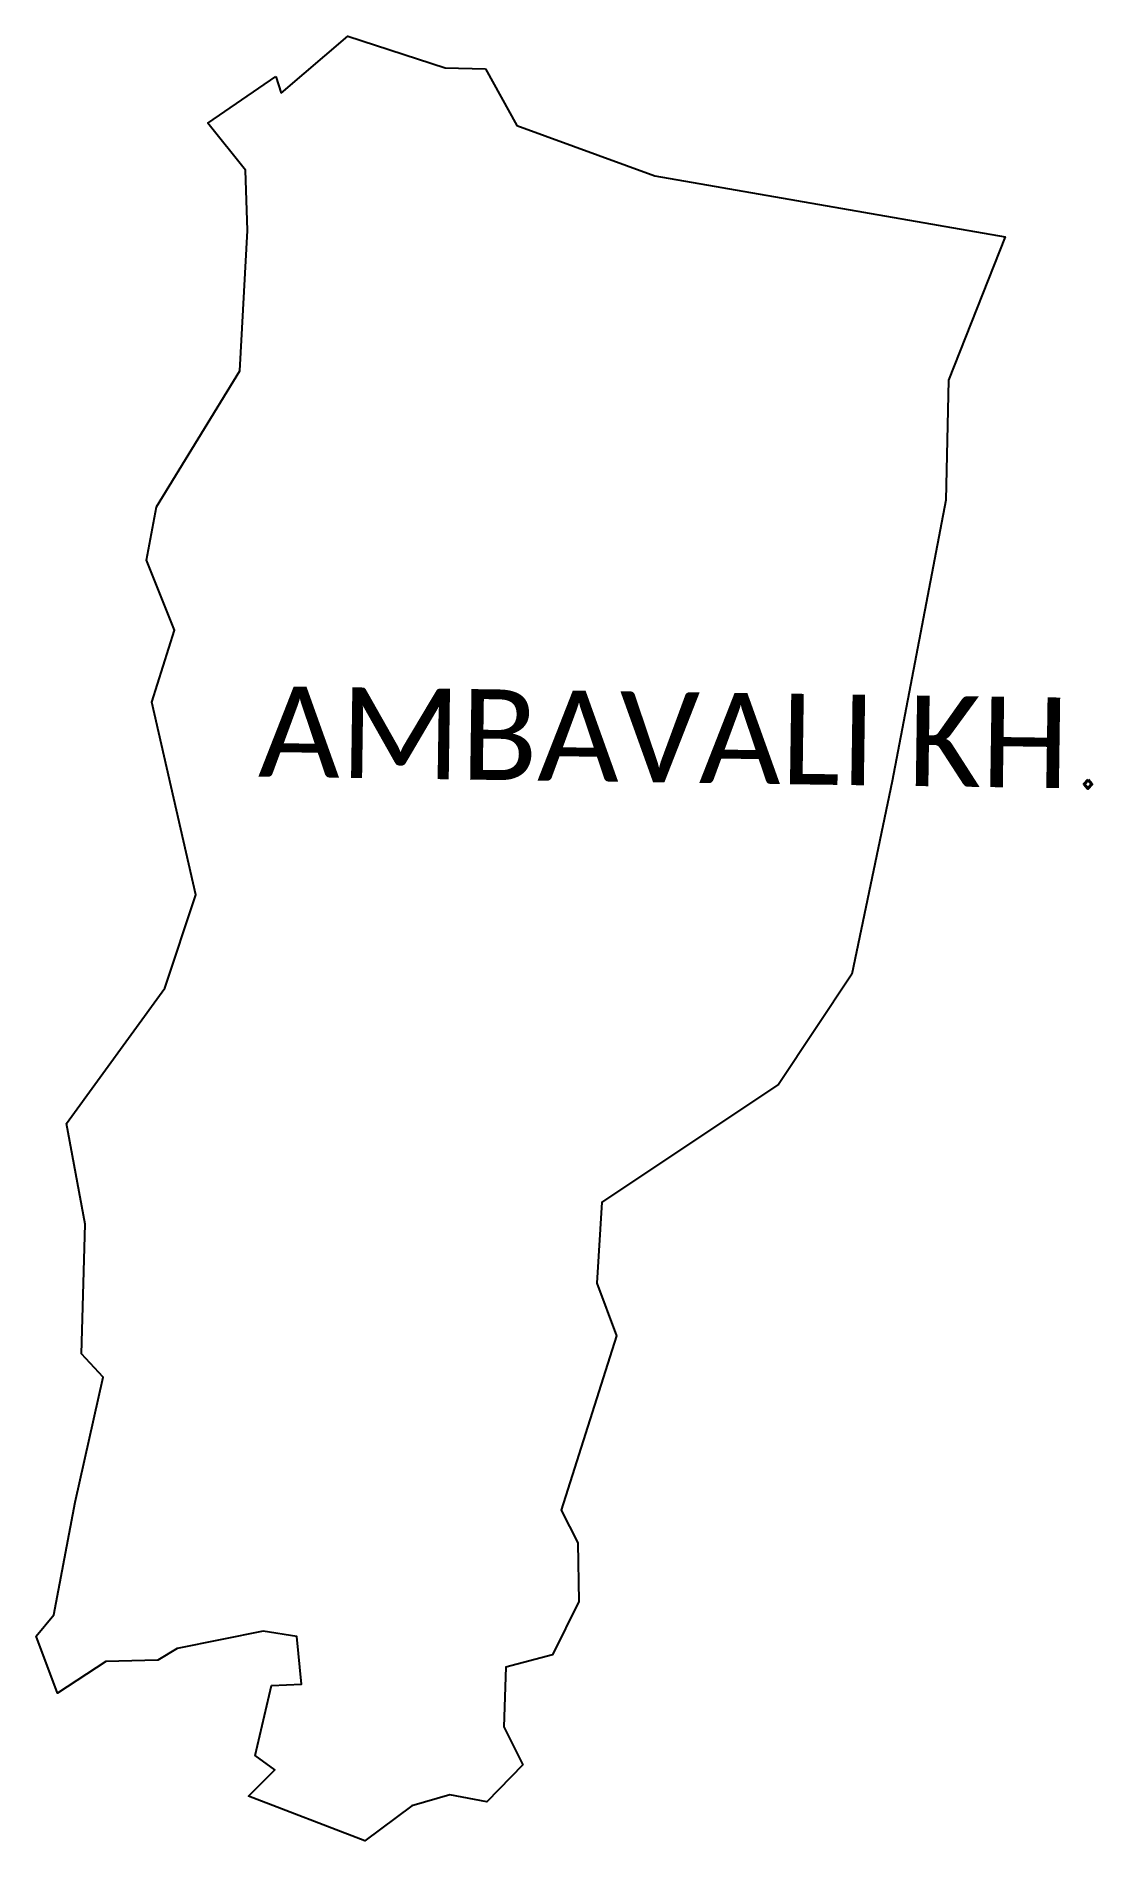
# Model space of a CAD drawing. Header units: metres. Extents: x 300692 to 302124, y 1967084 to 1969531.
import ezdxf

# ---------------------------------------------------------------- set-up
doc = ezdxf.new("R2010")
doc.units = ezdxf.units.M
doc.layers.add('ddddd', color=7, linetype='Continuous')
doc.layers.add('VILLAGE BOUNDRY', color=10, linetype='Continuous')
doc.styles.get("Standard").update_dxf_attribs({"font": 'simplex.shx'})

msp = doc.modelspace()

# ---------------------------------------------------------------- linework, layer by layer
at = {"layer": 'ddddd', "color": 3}
for points in [[(301024.5, 1969453.7, 0), (301115.1, 1969531.2, 0), (301246.7, 1969488, 0), (301301.6, 1969486.9, 0), (301301.6, 1969486.9, 0)], [(301301.6, 1969486.9, 0), (301344.2, 1969409.8, 0), (301531.1, 1969341.5, 0), (302006.1, 1969258.9, 0), (301929.2, 1969064.8, 0), (301925.4, 1968901.8, 0), (301852.7, 1968520.7, 0), (301798.3, 1968259.1, 0), (301698.9, 1968109.6, 0), (301459.2, 1967949.8, 0), (301452.7, 1967840.2, 0), (301479, 1967768.7, 0), (301404.3, 1967532.4, 0), (301426.8, 1967488.1, 0), (301428.1, 1967408.3, 0), (301392.2, 1967336.2, 0), (301329.3, 1967319.5, 0), (301326.4, 1967238.6, 0), (301352.4, 1967187, 0), (301303.5, 1967136.7, 0), (301253.4, 1967146.5, 0), (301201.6, 1967131.4, 0), (301138.2, 1967083.8, 0), (300980.5, 1967144.5, 0), (301015.8, 1967180.3, 0), (300989.2, 1967199.6, 0), (301011.3, 1967294.6, 0), (301052.3, 1967296.4, 0), (301045.9, 1967360.8, 0), (301000.4, 1967368.2, 0), (300883.4, 1967344.8, 0), (300857.2, 1967328.9, 0), (300786.9, 1967327.1, 0), (300721.4, 1967284.2, 0), (300692.4, 1967361.6, 0), (300716.3, 1967390.3, 0), (300745.3, 1967543, 0), (300783.5, 1967712.6, 0), (300753.9, 1967744.4, 0), (300758.8, 1967920, 0), (300733.4, 1968056.7, 0), (300867.1, 1968240.1, 0), (300908.8, 1968366.9, 0), (300849.4, 1968628, 0), (300879.9, 1968725.5, 0), (300841.9, 1968820.7, 0), (300855.4, 1968892.8, 0), (300968.5, 1969077.3, 0), (300978.9, 1969267.4, 0), (300976.1, 1969349.6, 0), (300925, 1969412.9, 0), (301017.4, 1969476.4, 0)]]:
    msp.add_polyline3d(points, dxfattribs=at)
at = {"layer": 'VILLAGE BOUNDRY', "color": 3, "flags": 128}
msp.add_lwpolyline([(301017.4, 1969476.4), (301024.5, 1969453.7)], dxfattribs=at)

# ---------------------------------------------------------------- texts
at = {"layer": 'ddddd', "insert": (300994.8, 1968649.9), "char_height": 122.778, "attachment_point": 1, "rotation": 359.1736}
msp.add_mtext_dynamic_manual_height_columns('{\\fCalibri|b0|i0|c0|p34;AMBAVALI KH}.', width=1512.127, gutter_width=613.9, heights=[280.3], dxfattribs=at)

doc.saveas('drawing.dxf')
